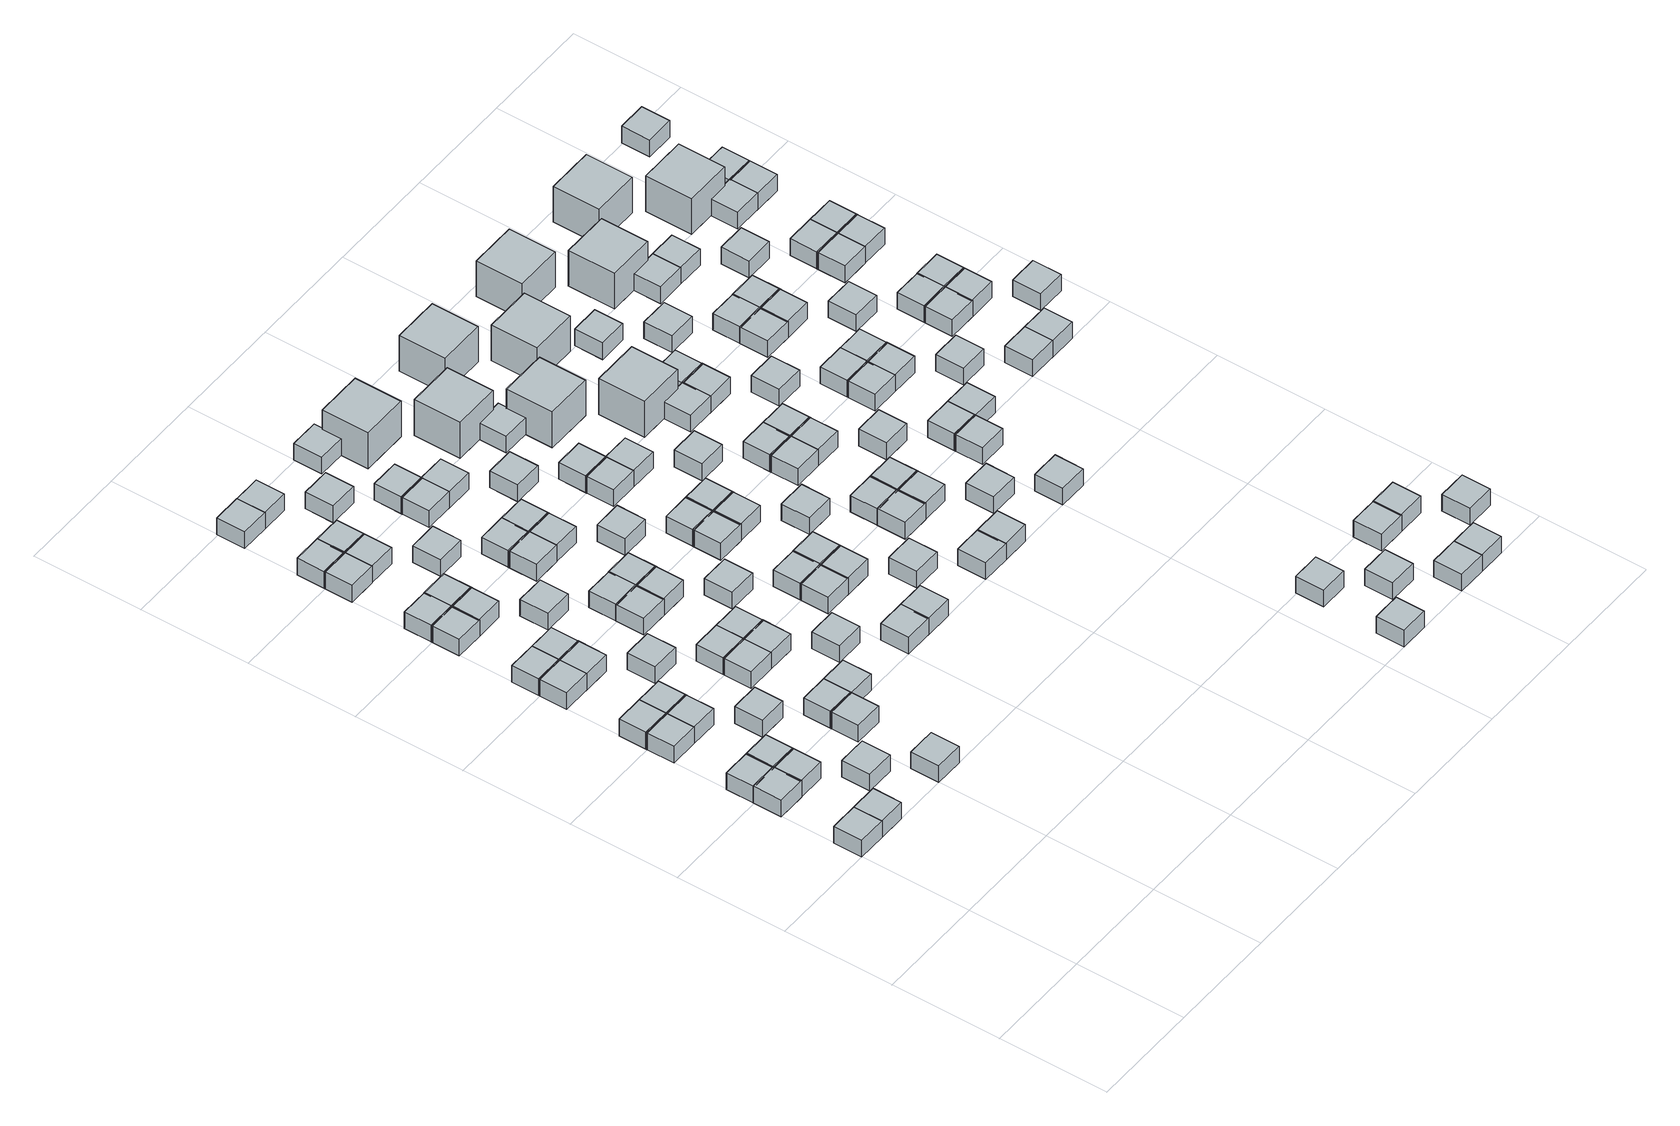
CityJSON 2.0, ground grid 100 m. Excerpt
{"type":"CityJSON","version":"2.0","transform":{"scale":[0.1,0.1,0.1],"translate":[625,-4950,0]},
"CityObjects":{
"object1":{"type":"GenericCityObject","geometry":[{"type":"Solid","lod":"1","boundaries":[[[[0,1,2,3]],[[4,5,1,0]],[[5,6,2,1]],[[6,7,3,2]],[[7,4,0,3]],[[7,6,5,4]]]]}]},
"object2":{"type":"GenericCityObject","geometry":[{"type":"Solid","lod":"1","boundaries":[[[[8,9,10,11]],[[12,13,9,8]],[[13,14,10,9]],[[14,15,11,10]],[[15,12,8,11]],[[15,14,13,12]]]]}]},
"object3":{"type":"GenericCityObject","geometry":[{"type":"Solid","lod":"1","boundaries":[[[[16,17,18,19]],[[20,21,17,16]],[[21,22,18,17]],[[22,23,19,18]],[[23,20,16,19]],[[23,22,21,20]]]]}]},
"object4":{"type":"GenericCityObject","geometry":[{"type":"Solid","lod":"1","boundaries":[[[[24,25,26,27]],[[28,29,25,24]],[[29,30,26,25]],[[30,31,27,26]],[[31,28,24,27]],[[31,30,29,28]]]]}]},
"object5":{"type":"GenericCityObject","geometry":[{"type":"Solid","lod":"1","boundaries":[[[[32,33,34,35]],[[36,37,33,32]],[[37,38,34,33]],[[38,39,35,34]],[[39,36,32,35]],[[39,38,37,36]]]]}]},
"object6":{"type":"GenericCityObject","geometry":[{"type":"Solid","lod":"1","boundaries":[[[[40,41,42,43]],[[44,45,41,40]],[[45,46,42,41]],[[46,47,43,42]],[[47,44,40,43]],[[47,46,45,44]]]]}]},
"object7":{"type":"GenericCityObject","geometry":[{"type":"Solid","lod":"1","boundaries":[[[[48,49,50,51]],[[52,53,49,48]],[[53,54,50,49]],[[54,55,51,50]],[[55,52,48,51]],[[55,54,53,52]]]]}]},
"object8":{"type":"GenericCityObject","geometry":[{"type":"Solid","lod":"1","boundaries":[[[[56,57,58,59]],[[60,61,57,56]],[[61,62,58,57]],[[62,63,59,58]],[[63,60,56,59]],[[63,62,61,60]]]]}]},
"object9":{"type":"GenericCityObject","geometry":[{"type":"Solid","lod":"1","boundaries":[[[[64,65,66,67]],[[68,69,65,64]],[[69,70,66,65]],[[70,71,67,66]],[[71,68,64,67]],[[71,70,69,68]]]]}]},
"object10":{"type":"GenericCityObject","geometry":[{"type":"Solid","lod":"1","boundaries":[[[[72,73,74,75]],[[76,77,73,72]],[[77,78,74,73]],[[78,79,75,74]],[[79,76,72,75]],[[79,78,77,76]]]]}]},
"object11":{"type":"GenericCityObject","geometry":[{"type":"Solid","lod":"1","boundaries":[[[[80,81,82,83]],[[84,85,81,80]],[[85,86,82,81]],[[86,87,83,82]],[[87,84,80,83]],[[87,86,85,84]]]]}]},
"object12":{"type":"GenericCityObject","geometry":[{"type":"Solid","lod":"1","boundaries":[[[[88,89,90,91]],[[92,93,89,88]],[[93,94,90,89]],[[94,95,91,90]],[[95,92,88,91]],[[95,94,93,92]]]]}]},
"object13":{"type":"GenericCityObject","geometry":[{"type":"Solid","lod":"1","boundaries":[[[[96,97,98,99]],[[100,101,97,96]],[[101,102,98,97]],[[102,103,99,98]],[[103,100,96,99]],[[103,102,101,100]]]]}]},
"object14":{"type":"GenericCityObject","geometry":[{"type":"Solid","lod":"1","boundaries":[[[[104,105,106,107]],[[108,109,105,104]],[[109,110,106,105]],[[110,111,107,106]],[[111,108,104,107]],[[111,110,109,108]]]]}]},
"object15":{"type":"GenericCityObject","geometry":[{"type":"Solid","lod":"1","boundaries":[[[[112,113,114,115]],[[116,117,113,112]],[[117,118,114,113]],[[118,119,115,114]],[[119,116,112,115]],[[119,118,117,116]]]]}]},
"object16":{"type":"GenericCityObject","geometry":[{"type":"Solid","lod":"1","boundaries":[[[[120,121,122,123]],[[124,125,121,120]],[[125,126,122,121]],[[126,127,123,122]],[[127,124,120,123]],[[127,126,125,124]]]]}]},
"object17":{"type":"GenericCityObject","geometry":[{"type":"Solid","lod":"1","boundaries":[[[[128,129,130,131]],[[132,133,129,128]],[[133,134,130,129]],[[134,135,131,130]],[[135,132,128,131]],[[135,134,133,132]]]]}]},
"object18":{"type":"GenericCityObject","geometry":[{"type":"Solid","lod":"1","boundaries":[[[[136,137,138,139]],[[140,141,137,136]],[[141,142,138,137]],[[142,143,139,138]],[[143,140,136,139]],[[143,142,141,140]]]]}]},
"object19":{"type":"GenericCityObject","geometry":[{"type":"Solid","lod":"1","boundaries":[[[[144,145,146,147]],[[148,149,145,144]],[[149,150,146,145]],[[150,151,147,146]],[[151,148,144,147]],[[151,150,149,148]]]]}]},
"object20":{"type":"GenericCityObject","geometry":[{"type":"Solid","lod":"1","boundaries":[[[[152,153,154,155]],[[156,157,153,152]],[[157,158,154,153]],[[158,159,155,154]],[[159,156,152,155]],[[159,158,157,156]]]]}]},
"object21":{"type":"GenericCityObject","geometry":[{"type":"Solid","lod":"1","boundaries":[[[[160,161,162,163]],[[164,165,161,160]],[[165,166,162,161]],[[166,167,163,162]],[[167,164,160,163]],[[167,166,165,164]]]]}]},
"object22":{"type":"GenericCityObject","geometry":[{"type":"Solid","lod":"1","boundaries":[[[[168,169,170,171]],[[172,173,169,168]],[[173,174,170,169]],[[174,175,171,170]],[[175,172,168,171]],[[175,174,173,172]]]]}]},
"object23":{"type":"GenericCityObject","geometry":[{"type":"Solid","lod":"1","boundaries":[[[[176,177,178,179]],[[180,181,177,176]],[[181,182,178,177]],[[182,183,179,178]],[[183,180,176,179]],[[183,182,181,180]]]]}]},
"object24":{"type":"GenericCityObject","geometry":[{"type":"Solid","lod":"1","boundaries":[[[[184,185,186,187]],[[188,189,185,184]],[[189,190,186,185]],[[190,191,187,186]],[[191,188,184,187]],[[191,190,189,188]]]]}]},
"object25":{"type":"GenericCityObject","geometry":[{"type":"Solid","lod":"1","boundaries":[[[[192,193,194,195]],[[196,197,193,192]],[[197,198,194,193]],[[198,199,195,194]],[[199,196,192,195]],[[199,198,197,196]]]]}]},
"object26":{"type":"GenericCityObject","geometry":[{"type":"Solid","lod":"1","boundaries":[[[[200,201,202,203]],[[204,205,201,200]],[[205,206,202,201]],[[206,207,203,202]],[[207,204,200,203]],[[207,206,205,204]]]]}]},
"object27":{"type":"GenericCityObject","geometry":[{"type":"Solid","lod":"1","boundaries":[[[[208,209,210,211]],[[212,213,209,208]],[[213,214,210,209]],[[214,215,211,210]],[[215,212,208,211]],[[215,214,213,212]]]]}]},
"object28":{"type":"GenericCityObject","geometry":[{"type":"Solid","lod":"1","boundaries":[[[[216,217,218,219]],[[220,221,217,216]],[[221,222,218,217]],[[222,223,219,218]],[[223,220,216,219]],[[223,222,221,220]]]]}]},
"object29":{"type":"GenericCityObject","geometry":[{"type":"Solid","lod":"1","boundaries":[[[[224,225,226,227]],[[228,229,225,224]],[[229,230,226,225]],[[230,231,227,226]],[[231,228,224,227]],[[231,230,229,228]]]]}]},
"object30":{"type":"GenericCityObject","geometry":[{"type":"Solid","lod":"1","boundaries":[[[[232,233,234,235]],[[236,237,233,232]],[[237,238,234,233]],[[238,239,235,234]],[[239,236,232,235]],[[239,238,237,236]]]]}]},
"object31":{"type":"GenericCityObject","geometry":[{"type":"Solid","lod":"1","boundaries":[[[[240,241,242,243]],[[244,245,241,240]],[[245,246,242,241]],[[246,247,243,242]],[[247,244,240,243]],[[247,246,245,244]]]]}]},
"object32":{"type":"GenericCityObject","geometry":[{"type":"Solid","lod":"1","boundaries":[[[[248,249,250,251]],[[252,253,249,248]],[[253,254,250,249]],[[254,255,251,250]],[[255,252,248,251]],[[255,254,253,252]]]]}]},
"object33":{"type":"GenericCityObject","geometry":[{"type":"Solid","lod":"1","boundaries":[[[[256,257,258,259]],[[260,261,257,256]],[[261,262,258,257]],[[262,263,259,258]],[[263,260,256,259]],[[263,262,261,260]]]]}]},
"object34":{"type":"GenericCityObject","geometry":[{"type":"Solid","lod":"1","boundaries":[[[[264,265,266,267]],[[268,269,265,264]],[[269,270,266,265]],[[270,271,267,266]],[[271,268,264,267]],[[271,270,269,268]]]]}]},
"object35":{"type":"GenericCityObject","geometry":[{"type":"Solid","lod":"1","boundaries":[[[[272,273,274,275]],[[276,277,273,272]],[[277,278,274,273]],[[278,279,275,274]],[[279,276,272,275]],[[279,278,277,276]]]]}]},
"object36":{"type":"GenericCityObject","geometry":[{"type":"Solid","lod":"1","boundaries":[[[[280,281,282,283]],[[284,285,281,280]],[[285,286,282,281]],[[286,287,283,282]],[[287,284,280,283]],[[287,286,285,284]]]]}]},
"object37":{"type":"GenericCityObject","geometry":[{"type":"Solid","lod":"1","boundaries":[[[[288,289,290,291]],[[292,293,289,288]],[[293,294,290,289]],[[294,295,291,290]],[[295,292,288,291]],[[295,294,293,292]]]]}]},
"object38":{"type":"GenericCityObject","geometry":[{"type":"Solid","lod":"1","boundaries":[[[[296,297,298,299]],[[300,301,297,296]],[[301,302,298,297]],[[302,303,299,298]],[[303,300,296,299]],[[303,302,301,300]]]]}]},
"object39":{"type":"GenericCityObject","geometry":[{"type":"Solid","lod":"1","boundaries":[[[[304,305,306,307]],[[308,309,305,304]],[[309,310,306,305]],[[310,311,307,306]],[[311,308,304,307]],[[311,310,309,308]]]]}]},
"object40":{"type":"GenericCityObject","geometry":[{"type":"Solid","lod":"1","boundaries":[[[[312,313,314,315]],[[316,317,313,312]],[[317,318,314,313]],[[318,319,315,314]],[[319,316,312,315]],[[319,318,317,316]]]]}]},
"object41":{"type":"GenericCityObject","geometry":[{"type":"Solid","lod":"1","boundaries":[[[[320,321,322,323]],[[324,325,321,320]],[[325,326,322,321]],[[326,327,323,322]],[[327,324,320,323]],[[327,326,325,324]]]]}]},
"object42":{"type":"GenericCityObject","geometry":[{"type":"Solid","lod":"1","boundaries":[[[[328,329,330,331]],[[332,333,329,328]],[[333,334,330,329]],[[334,335,331,330]],[[335,332,328,331]],[[335,334,333,332]]]]}]},
"object43":{"type":"GenericCityObject","geometry":[{"type":"Solid","lod":"1","boundaries":[[[[336,337,338,339]],[[340,341,337,336]],[[341,342,338,337]],[[342,343,339,338]],[[343,340,336,339]],[[343,342,341,340]]]]}]},
"object44":{"type":"GenericCityObject","geometry":[{"type":"Solid","lod":"1","boundaries":[[[[344,345,346,347]],[[348,349,345,344]],[[349,350,346,345]],[[350,351,347,346]],[[351,348,344,347]],[[351,350,349,348]]]]}]},
"object45":{"type":"GenericCityObject","geometry":[{"type":"Solid","lod":"1","boundaries":[[[[352,353,354,355]],[[356,357,353,352]],[[357,358,354,353]],[[358,359,355,354]],[[359,356,352,355]],[[359,358,357,356]]]]}]},
"object46":{"type":"GenericCityObject","geometry":[{"type":"Solid","lod":"1","boundaries":[[[[360,361,362,363]],[[364,365,361,360]],[[365,366,362,361]],[[366,367,363,362]],[[367,364,360,363]],[[367,366,365,364]]]]}]},
"object47":{"type":"GenericCityObject","geometry":[{"type":"Solid","lod":"1","boundaries":[[[[368,369,370,371]],[[372,373,369,368]],[[373,374,370,369]],[[374,375,371,370]],[[375,372,368,371]],[[375,374,373,372]]]]}]},
"object48":{"type":"GenericCityObject","geometry":[{"type":"Solid","lod":"1","boundaries":[[[[376,377,378,379]],[[380,381,377,376]],[[381,382,378,377]],[[382,383,379,378]],[[383,380,376,379]],[[383,382,381,380]]]]}]},
"object49":{"type":"GenericCityObject","geometry":[{"type":"Solid","lod":"1","boundaries":[[[[384,385,386,387]],[[388,389,385,384]],[[389,390,386,385]],[[390,391,387,386]],[[391,388,384,387]],[[391,390,389,388]]]]}]},
"object50":{"type":"GenericCityObject","geometry":[{"type":"Solid","lod":"1","boundaries":[[[[392,393,394,395]],[[396,397,393,392]],[[397,398,394,393]],[[398,399,395,394]],[[399,396,392,395]],[[399,398,397,396]]]]}]},
"object51":{"type":"GenericCityObject","geometry":[{"type":"Solid","lod":"1","boundaries":[[[[400,401,402,403]],[[404,405,401,400]],[[405,406,402,401]],[[406,407,403,402]],[[407,404,400,403]],[[407,406,405,404]]]]}]},
"object52":{"type":"GenericCityObject","geometry":[{"type":"Solid","lod":"1","boundaries":[[[[408,409,410,411]],[[412,413,409,408]],[[413,414,410,409]],[[414,415,411,410]],[[415,412,408,411]],[[415,414,413,412]]]]}]},
"object53":{"type":"GenericCityObject","geometry":[{"type":"Solid","lod":"1","boundaries":[[[[416,417,418,419]],[[420,421,417,416]],[[421,422,418,417]],[[422,423,419,418]],[[423,420,416,419]],[[423,422,421,420]]]]}]},
"object54":{"type":"GenericCityObject","geometry":[{"type":"Solid","lod":"1","boundaries":[[[[424,425,426,427]],[[428,429,425,424]],[[429,430,426,425]],[[430,431,427,426]],[[431,428,424,427]],[[431,430,429,428]]]]}]},
"object55":{"type":"GenericCityObject","geometry":[{"type":"Solid","lod":"1","boundaries":[[[[432,433,434,435]],[[436,437,433,432]],[[437,438,434,433]],[[438,439,435,434]],[[439,436,432,435]],[[439,438,437,436]]]]}]},
"object56":{"type":"GenericCityObject","geometry":[{"type":"Solid","lod":"1","boundaries":[[[[440,441,442,443]],[[444,445,441,440]],[[445,446,442,441]],[[446,447,443,442]],[[447,444,440,443]],[[447,446,445,444]]]]}]},
"object57":{"type":"GenericCityObject","geometry":[{"type":"Solid","lod":"1","boundaries":[[[[448,449,450,451]],[[452,453,449,448]],[[453,454,450,449]],[[454,455,451,450]],[[455,452,448,451]],[[455,454,453,452]]]]}]},
"object58":{"type":"GenericCityObject","geometry":[{"type":"Solid","lod":"1","boundaries":[[[[456,457,458,459]],[[460,461,457,456]],[[461,462,458,457]],[[462,463,459,458]],[[463,460,456,459]],[[463,462,461,460]]]]}]},
"object59":{"type":"GenericCityObject","geometry":[{"type":"Solid","lod":"1","boundaries":[[[[464,465,466,467]],[[468,469,465,464]],[[469,470,466,465]],[[470,471,467,466]],[[471,468,464,467]],[[471,470,469,468]]]]}]},
"object60":{"type":"GenericCityObject","geometry":[{"type":"Solid","lod":"1","boundaries":[[[[472,473,474,475]],[[476,477,473,472]],[[477,478,474,473]],[[478,479,475,474]],[[479,476,472,475]],[[479,478,477,476]]]]}]},
"object61":{"type":"GenericCityObject","geometry":[{"type":"Solid","lod":"1","boundaries":[[[[480,481,482,483]],[[484,485,481,480]],[[485,486,482,481]],[[486,487,483,482]],[[487,484,480,483]],[[487,486,485,484]]]]}]},
"object62":{"type":"GenericCityObject","geometry":[{"type":"Solid","lod":"1","boundaries":[[[[488,489,490,491]],[[492,493,489,488]],[[493,494,490,489]],[[494,495,491,490]],[[495,492,488,491]],[[495,494,493,492]]]]}]},
"object63":{"type":"GenericCityObject","geometry":[{"type":"Solid","lod":"1","boundaries":[[[[496,497,498,499]],[[500,501,497,496]],[[501,502,498,497]],[[502,503,499,498]],[[503,500,496,499]],[[503,502,501,500]]]]}]},
"object64":{"type":"GenericCityObject","geometry":[{"type":"Solid","lod":"1","boundaries":[[[[504,505,506,507]],[[508,509,505,504]],[[509,510,506,505]],[[510,511,507,506]],[[511,508,504,507]],[[511,510,509,508]]]]}]},
"object65":{"type":"GenericCityObject","geometry":[{"type":"Solid","lod":"1","boundaries":[[[[512,513,514,515]],[[516,517,513,512]],[[517,518,514,513]],[[518,519,515,514]],[[519,516,512,515]],[[519,518,517,516]]]]}]},
"object66":{"type":"GenericCityObject","geometry":[{"type":"Solid","lod":"1","boundaries":[[[[520,521,522,523]],[[524,525,521,520]],[[525,526,522,521]],[[526,527,523,522]],[[527,524,520,523]],[[527,526,525,524]]]]}]},
"object67":{"type":"GenericCityObject","geometry":[{"type":"Solid","lod":"1","boundaries":[[[[528,529,530,531]],[[532,533,529,528]],[[533,534,530,529]],[[534,535,531,530]],[[535,532,528,531]],[[535,534,533,532]]]]}]},
"object68":{"type":"GenericCityObject","geometry":[{"type":"Solid","lod":"1","boundaries":[[[[536,537,538,539]],[[540,541,537,536]],[[541,542,538,537]],[[542,543,539,538]],[[543,540,536,539]],[[543,542,541,540]]]]}]},
"object69":{"type":"GenericCityObject","geometry":[{"type":"Solid","lod":"1","boundaries":[[[[544,545,546,547]],[[548,549,545,544]],[[549,550,546,545]],[[550,551,547,546]],[[551,548,544,547]],[[551,550,549,548]]]]}]},
"object70":{"type":"GenericCityObject","geometry":[{"type":"Solid","lod":"1","boundaries":[[[[552,553,554,555]],[[556,557,553,552]],[[557,558,554,553]],[[558,559,555,554]],[[559,556,552,555]],[[559,558,557,556]]]]}]},
"object71":{"type":"GenericCityObject","geometry":[{"type":"Solid","lod":"1","boundaries":[[[[560,561,562,563]],[[564,565,561,560]],[[565,566,562,561]],[[566,567,563,562]],[[567,564,560,563]],[[567,566,565,564]]]]}]},
"object72":{"type":"GenericCityObject","geometry":[{"type":"Solid","lod":"1","boundaries":[[[[568,569,570,571]],[[572,573,569,568]],[[573,574,570,569]],[[574,575,571,570]],[[575,572,568,571]],[[575,574,573,572]]]]}]},
"object73":{"type":"GenericCityObject","geometry":[{"type":"Solid","lod":"1","boundaries":[[[[576,577,578,579]],[[580,581,577,576]],[[581,582,578,577]],[[582,583,579,578]],[[583,580,576,579]],[[583,582,581,580]]]]}]},
"object74":{"type":"GenericCityObject","geometry":[{"type":"Solid","lod":"1","boundaries":[[[[584,585,586,587]],[[588,589,585,584]],[[589,590,586,585]],[[590,591,587,586]],[[591,588,584,587]],[[591,590,589,588]]]]}]},
"object75":{"type":"GenericCityObject","geometry":[{"type":"Solid","lod":"1","boundaries":[[[[592,593,594,595]],[[596,597,593,592]],[[597,598,594,593]],[[598,599,595,594]],[[599,596,592,595]],[[599,598,597,596]]]]}]},
"object76":{"type":"GenericCityObject","geometry":[{"type":"Solid","lod":"1","boundaries":[[[[600,601,602,603]],[[604,605,601,600]],[[605,606,602,601]],[[606,607,603,602]],[[607,604,600,603]],[[607,606,605,604]]]]}]},
"object77":{"type":"GenericCityObject","geometry":[{"type":"Solid","lod":"1","boundaries":[[[[608,609,610,611]],[[612,613,609,608]],[[613,614,610,609]],[[614,615,611,610]],[[615,612,608,611]],[[615,614,613,612]]]]}]},
"object78":{"type":"GenericCityObject","geometry":[{"type":"Solid","lod":"1","boundaries":[[[[616,617,618,619]],[[620,621,617,616]],[[621,622,618,617]],[[622,623,619,618]],[[623,620,616,619]],[[623,622,621,620]]]]}]},
"object79":{"type":"GenericCityObject","geometry":[{"type":"Solid","lod":"1","boundaries":[[[[624,625,626,627]],[[628,629,625,624]],[[629,630,626,625]],[[630,631,627,626]],[[631,628,624,627]],[[631,630,629,628]]]]}]},
"object80":{"type":"GenericCityObject","geometry":[{"type":"Solid","lod":"1","boundaries":[[[[632,633,634,635]],[[636,637,633,632]],[[637,638,634,633]],[[638,639,635,634]],[[639,636,632,635]],[[639,638,637,636]]]]}]},
"object81":{"type":"GenericCityObject","geometry":[{"type":"Solid","lod":"1","boundaries":[[[[640,641,642,643]],[[644,645,641,640]],[[645,646,642,641]],[[646,647,643,642]],[[647,644,640,643]],[[647,646,645,644]]]]}]},
"object82":{"type":"GenericCityObject","geometry":[{"type":"Solid","lod":"1","boundaries":[[[[648,649,650,651]],[[652,653,649,648]],[[653,654,650,649]],[[654,655,651,650]],[[655,652,648,651]],[[655,654,653,652]]]]}]},
"object83":{"type":"GenericCityObject","geometry":[{"type":"Solid","lod":"1","boundaries":[[[[656,657,658,659]],[[660,661,657,656]],[[661,662,658,657]],[[662,663,659,658]],[[663,660,656,659]],[[663,662,661,660]]]]}]},
"object84":{"type":"GenericCityObject","geometry":[{"type":"Solid","lod":"1","boundaries":[[[[664,665,666,667]],[[668,669,665,664]],[[669,670,666,665]],[[670,671,667,666]],[[671,668,664,667]],[[671,670,669,668]]]]}]},
"object85":{"type":"GenericCityObject","geometry":[{"type":"Solid","lod":"1","boundaries":[[[[672,673,674,675]],[[676,677,673,672]],[[677,678,674,673]],[[678,679,675,674]],[[679,676,672,675]],[[679,678,677,676]]]]}]},
"object86":{"type":"GenericCityObject","geometry":[{"type":"Solid","lod":"1","boundaries":[[[[680,681,682,683]],[[684,685,681,680]],[[685,686,682,681]],[[686,687,683,682]],[[687,684,680,683]],[[687,686,685,684]]]]}]},
"object87":{"type":"GenericCityObject","geometry":[{"type":"Solid","lod":"1","boundaries":[[[[688,689,690,691]],[[692,693,689,688]],[[693,694,690,689]],[[694,695,691,690]],[[695,692,688,691]],[[695,694,693,692]]]]}]},
"object88":{"type":"GenericCityObject","geometry":[{"type":"Solid","lod":"1","boundaries":[[[[696,697,698,699]],[[700,701,697,696]],[[701,702,698,697]],[[702,703,699,698]],[[703,700,696,699]],[[703,702,701,700]]]]}]},
"object89":{"type":"GenericCityObject","geometry":[{"type":"Solid","lod":"1","boundaries":[[[[704,705,706,707]],[[708,709,705,704]],[[709,710,706,705]],[[710,711,707,706]],[[711,708,704,707]],[[711,710,709,708]]]]}]},
"object90":{"type":"GenericCityObject","geometry":[{"type":"Solid","lod":"1","boundaries":[[[[712,713,714,715]],[[716,717,713,712]],[[717,718,714,713]],[[718,719,715,714]],[[719,716,712,715]],[[719,718,717,716]]]]}]},
"object91":{"type":"GenericCityObject","geometry":[{"type":"Solid","lod":"1","boundaries":[[[[720,721,722,723]],[[724,725,721,720]],[[725,726,722,721]],[[726,727,723,722]],[[727,724,720,723]],[[727,726,725,724]]]]}]},
"object92":{"type":"GenericCityObject","geometry":[{"type":"Solid","lod":"1","boundaries":[[[[728,729,730,731]],[[732,733,729,728]],[[733,734,730,729]],[[734,735,731,730]],[[735,732,728,731]],[[735,734,733,732]]]]}]},
"object93":{"type":"GenericCityObject","geometry":[{"type":"Solid","lod":"1","boundaries":[[[[736,737,738,739]],[[740,741,737,736]],[[741,742,738,737]],[[742,743,739,738]],[[743,740,736,739]],[[743,742,741,740]]]]}]},
"object94":{"type":"GenericCityObject","geometry":[{"type":"Solid","lod":"1","boundaries":[[[[744,745,746,747]],[[748,749,745,744]],[[749,750,746,745]],[[750,751,747,746]],[[751,748,744,747]],[[751,750,749,748]]]]}]},
"object95":{"type":"GenericCityObject","geometry":[{"type":"Solid","lod":"1","boundaries":[[[[752,753,754,755]],[[756,757,753,752]],[[757,758,754,753]],[[758,759,755,754]],[[759,756,752,755]],[[759,758,757,756]]]]}]},
"object96":{"type":"GenericCityObject","geometry":[{"type":"Solid","lod":"1","boundaries":[[[[760,761,762,763]],[[764,765,761,760]],[[765,766,762,761]],[[766,767,763,762]],[[767,764,760,763]],[[767,766,765,764]]]]}]},
"object97":{"type":"GenericCityObject","geometry":[{"type":"Solid","lod":"1","boundaries":[[[[768,769,770,771]],[[772,773,769,768]],[[773,774,770,769]],[[774,775,771,770]],[[775,772,768,771]],[[775,774,773,772]]]]}]},
"object98":{"type":"GenericCityObject","geometry":[{"type":"Solid","lod":"1","boundaries":[[[[776,777,778,779]],[[780,781,777,776]],[[781,782,778,777]],[[782,783,779,778]],[[783,780,776,779]],[[783,782,781,780]]]]}]},
"object99":{"type":"GenericCityObject","geometry":[{"type":"Solid","lod":"1","boundaries":[[[[784,785,786,787]],[[788,789,785,784]],[[789,790,786,785]],[[790,791,787,786]],[[791,788,784,787]],[[791,790,789,788]]]]}]},
"object100":{"type":"GenericCityObject","geometry":[{"type":"Solid","lod":"1","boundaries":[[[[792,793,794,795]],[[796,797,793,792]],[[797,798,794,793]],[[798,799,795,794]],[[799,796,792,795]],[[799,798,797,796]]]]}]},
"object101":{"type":"GenericCityObject","geometry":[{"type":"Solid","lod":"1","boundaries":[[[[800,801,802,803]],[[804,805,801,800]],[[805,806,802,801]],[[806,807,803,802]],[[807,804,800,803]],[[807,806,805,804]]]]}]},
"object102":{"type":"GenericCityObject","geometry":[{"type":"Solid","lod":"1","boundaries":[[[[808,809,810,811]],[[812,813,809,808]],[[813,814,810,809]],[[814,815,811,810]],[[815,812,808,811]],[[815,814,813,812]]]]}]},
"object103":{"type":"GenericCityObject","geometry":[{"type":"Solid","lod":"1","boundaries":[[[[816,817,818,819]],[[820,821,817,816]],[[821,822,818,817]],[[822,823,819,818]],[[823,820,816,819]],[[823,822,821,820]]]]}]},
"object104":{"type":"GenericCityObject","geometry":[{"type":"Solid","lod":"1","boundaries":[[[[824,825,826,827]],[[828,829,825,824]],[[829,830,826,825]],[[830,831,827,826]],[[831,828,824,827]],[[831,830,829,828]]]]}]},
"object105":{"type":"GenericCityObject","geometry":[{"type":"Solid","lod":"1","boundaries":[[[[832,833,834,835]],[[836,837,833,832]],[[837,838,834,833]],[[838,839,835,834]],[[839,836,832,835]],[[839,838,837,836]]]]}]},
"object106":{"type":"GenericCityObject","geometry":[{"type":"Solid","lod":"1","boundaries":[[[[840,841,842,843]],[[844,845,841,840]],[[845,846,842,841]],[[846,847,843,842]],[[847,844,840,843]],[[847,846,845,844]]]]}]},
"object107":{"type":"GenericCityObject","geometry":[{"type":"Solid","lod":"1","boundaries":[[[[848,849,850,851]],[[852,853,849,848]],[[853,854,850,849]],[[854,855,851,850]],[[855,852,848,851]],[[855,854,853,852]]]]}]},
"object108":{"type":"GenericCityObject","geometry":[{"type":"Solid","lod":"1","boundaries":[[[[856,857,858,859]],[[860,861,857,856]],[[861,862,858,857]],[[862,863,859,858]],[[863,860,856,859]],[[863,862,861,860]]]]}]},
"object109":{"type":"GenericCityObject","geometry":[{"type":"Solid","lod":"1","boundaries":[[[[864,865,866,867]],[[868,869,865,864]],[[869,870,866,865]],[[870,871,867,866]],[[871,868,864,867]],[[871,870,869,868]]]]}]},
"object110":{"type":"GenericCityObject","geometry":[{"type":"Solid","lod":"1","boundaries":[[[[872,873,874,875]],[[876,877,873,872]],[[877,878,874,873]],[[878,879,875,874]],[[879,876,872,875]],[[879,878,877,876]]]]}]},
"object111":{"type":"GenericCityObject","geometry":[{"type":"Solid","lod":"1","boundaries":[[[[880,881,882,883]],[[884,885,881,880]],[[885,886,882,881]],[[886,887,883,882]],[[887,884,880,883]],[[887,886,885,884]]]]}]},
"object112":{"type":"GenericCityObject","geometry":[{"type":"Solid","lod":"1","boundaries":[[[[888,889,890,891]],[[892,893,889,888]],[[893,894,890,889]],[[894,895,891,890]],[[895,892,888,891]],[[895,894,893,892]]]]}]},
"object113":{"type":"GenericCityObject","geometry":[{"type":"Solid","lod":"1","boundaries":[[[[896,897,898,899]],[[900,901,897,896]],[[901,902,898,897]],[[902,903,899,898]],[[903,900,896,899]],[[903,902,901,900]]]]}]},
"object114":{"type":"GenericCityObject","geometry":[{"type":"Solid","lod":"1","boundaries":[[[[904,905,906,907]],[[908,909,905,904]],[[909,910,906,905]],[[910,911,907,906]],[[911,908,904,907]],[[911,910,909,908]]]]}]},
"object115":{"type":"GenericCityObject","geometry":[{"type":"Solid","lod":"1","boundaries":[[[[912,913,914,915]],[[916,917,913,912]],[[917,918,914,913]],[[918,919,915,914]],[[919,916,912,915]],[[919,918,917,916]]]]}]},
"object116":{"type":"GenericCityObject","geometry":[{"type":"Solid","lod":"1","boundaries":[[[[920,921,922,923]],[[924,925,921,920]],[[925,926,922,921]],[[926,927,923,922]],[[927,924,920,923]],[[927,926,925,924]]]]}]},
"object117":{"type":"GenericCityObject","geometry":[{"type":"Solid","lod":"1","boundaries":[[[[928,929,930,931]],[[932,933,929,928]],[[933,934,930,929]],[[934,935,931,930]],[[935,932,928,931]],[[935,934,933,932]]]]}]},
"object118":{"type":"GenericCityObject","geometry":[{"type":"Solid","lod":"1","boundaries":[[[[936,937,938,939]],[[940,941,937,936]],[[941,942,938,937]],[[942,943,939,938]],[[943,940,936,939]],[[943,942,941,940]]]]}]},
"object119":{"type":"GenericCityObject","geometry":[{"type":"Solid","lod":"1","boundaries":[[[[944,945,946,947]],[[948,949,945,944]],[[949,950,946,945]],[[950,951,947,946]],[[951,948,944,947]],[[951,950,949,948]]]]}]},
"object120":{"type":"GenericCityObject","geometry":[{"type":"Solid","lod":"1","boundaries":[[[[952,953,954,955]],[[956,957,953,952]],[[957,958,954,953]],[[958,959,955,954]],[[959,956,952,955]],[[959,958,957,956]]]]}]},
"object121":{"type":"GenericCityObject","geometry":[{"type":"Solid","lod":"1","boundaries":[[[[960,961,962,963]],[[964,965,961,960]],[[965,966,962,961]],[[966,967,963,962]],[[967,964,960,963]],[[967,966,965,964]]]]}]},
"object122":{"type":"GenericCityObject","geometry":[{"type":"Solid","lod":"1","boundaries":[[[[968,969,970,971]],[[972,973,969,968]],[[973,974,970,969]],[[974,975,971,970]],[[975,972,968,971]],[[975,974,973,972]]]]}]},
"object123":{"type":"GenericCityObject","geometry":[{"type":"Solid","lod":"1","boundaries":[[[[976,977,978,979]],[[980,981,977,976]],[[981,982,978,977]],[[982,983,979,978]],[[983,980,976,979]],[[983,982,981,980]]]]}]},
"object124":{"type":"GenericCityObject","geometry":[{"type":"Solid","lod":"1","boundaries":[[[[984,985,986,987]],[[988,989,985,984]],[[989,990,986,985]],[[990,991,987,986]],[[991,988,984,987]],[[991,990,989,988]]]]}]},
"object125":{"type":"GenericCityObject","geometry":[{"type":"Solid","lod":"1","boundaries":[[[[992,993,994,995]],[[996,997,993,992]],[[997,998,994,993]],[[998,999,995,994]],[[999,996,992,995]],[[999,998,997,996]]]]}]},
"object126":{"type":"GenericCityObject","geometry":[{"type":"Solid","lod":"1","boundaries":[[[[1000,1001,1002,1003]],[[1004,1005,1001,1000]],[[1005,1006,1002,1001]],[[1006,1007,1003,1002]],[[1007,1004,1000,1003]],[[1007,1006,1005,1004]]]]}]},
"object127":{"type":"GenericCityObject","geometry":[{"type":"Solid","lod":"1","boundaries":[[[[1008,1009,1010,1011]],[[1012,1013,1009,1008]],[[1013,1014,1010,1009]],[[1014,1015,1011,1010]],[[1015,1012,1008,1011]],[[1015,1014,1013,1012]]]]}]},
"object128":{"type":"GenericCityObject","geometry":[{"type":"Solid","lod":"1","boundaries":[[[[1016,1017,1018,1019]],[[1020,1021,1017,1016]],[[1021,1022,1018,1017]],[[1022,1023,1019,1018]],[[1023,1020,1016,1019]],[[1023,1022,1021,1020]]]]}]},
"object129":{"type":"GenericCityObject","geometry":[{"type":"Solid","lod":"1","boundaries":[[[[1024,1025,1026,1027]],[[1028,1029,1025,1024]],[[1029,1030,1026,1025]],[[1030,1031,1027,1026]],[[1031,1028,1024,1027]],[[1031,1030,1029,1028]]]]}]},
"object130":{"type":"GenericCityObject","geometry":[{"type":"Solid","lod":"1","boundaries":[[[[1032,1033,1034,1035]],[[1036,1037,1033,1032]],[[1037,1038,1034,1033]],[[1038,1039,1035,1034]],[[1039,1036,1032,1035]],[[1039,1038,1037,1036]]]]}]},
"object131":{"type":"GenericCityObject","geometry":[{"type":"Solid","lod":"1","boundaries":[[[[1040,1041,1042,1043]],[[1044,1045,1041,1040]],[[1045,1046,1042,1041]],[[1046,1047,1043,1042]],[[1047,1044,1040,1043]],[[1047,1046,1045,1044]]]]}]},
"object132":{"type":"GenericCityObject","geometry":[{"type":"Solid","lod":"1","boundaries":[[[[1048,1049,1050,1051]],[[1052,1053,1049,1048]],[[1053,1054,1050,1049]],[[1054,1055,1051,1050]],[[1055,1052,1048,1051]],[[1055,1054,1053,1052]]]]}]},
"object133":{"type":"GenericCityObject","geometry":[{"type":"Solid","lod":"1","boundaries":[[[[1056,1057,1058,1059]],[[1060,1061,1057,1056]],[[1061,1062,1058,1057]],[[1062,1063,1059,1058]],[[1063,1060,1056,1059]],[[1063,1062,1061,1060]]]]}]},
"object134":{"type":"GenericCityObject","geometry":[{"type":"Solid","lod":"1","boundaries":[[[[1064,1065,1066,1067]],[[1068,1069,1065,1064]],[[1069,1070,1066,1065]],[[1070,1071,1067,1066]],[[1071,1068,1064,1067]],[[1071,1070,1069,1068]]]]}]},
"object135":{"type":"GenericCityObject","geometry":[{"type":"Solid","lod":"1","boundaries":[[[[1072,1073,1074,1075]],[[1076,1077,1073,1072]],[[1077,1078,1074,1073]],[[1078,1079,1075,1074]],[[1079,1076,1072,1075]],[[1079,1078,1077,1076]]]]}]},
"object136":{"type":"GenericCityObject","geometry":[{"type":"Solid","lod":"1","boundaries":[[[[1080,1081,1082,1083]],[[1084,1085,1081,1080]],[[1085,1086,1082,1081]],[[1086,1087,1083,1082]],[[1087,1084,1080,1083]],[[1087,1086,1085,1084]]]]}]},
"object137":{"type":"GenericCityObject","geometry":[{"type":"Solid","lod":"1","boundaries":[[[[1088,1089,1090,1091]],[[1092,1093,1089,1088]],[[1093,1094,1090,1089]],[[1094,1095,1091,1090]],[[1095,1092,1088,1091]],[[1095,1094,1093,1092]]]]}]},
"object138":{"type":"GenericCityObject","geometry":[{"type":"Solid","lod":"1","boundaries":[[[[1096,1097,1098,1099]],[[1100,1101,1097,1096]],[[1101,1102,1098,1097]],[[1102,1103,1099,1098]],[[1103,1100,1096,1099]],[[1103,1102,1101,1100]]]]}]},
"object139":{"type":"GenericCityObject","geometry":[{"type":"Solid","lod":"1","boundaries":[[[[1104,1105,1106,1107]],[[1108,1109,1105,1104]],[[1109,1110,1106,1105]],[[1110,1111,1107,1106]],[[1111,1108,1104,1107]],[[1111,1110,1109,1108]]]]}]}
},
"vertices":[
[0,2000,0],[262,2000,0],[262,2262,0],[0,2262,0],[0,2000,175],[262,2000,175],[262,2262,175],[0,2262,175],
[0,2750,0],[262,2750,0],[262,3012,0],[0,3012,0],[0,2750,175],[262,2750,175],[262,3012,175],[0,3012,175],
[250,2000,0],[512,2000,0],[512,2262,0],[250,2262,0],[250,2000,175],[512,2000,175],[512,2262,175],[250,2262,175],
[0,3000,0],[262,3000,0],[262,3262,0],[0,3262,0],[0,3000,175],[262,3000,175],[262,3262,175],[0,3262,175],
[250,2750,0],[512,2750,0],[512,3012,0],[250,3012,0],[250,2750,175],[512,2750,175],[512,3012,175],[250,3012,175],
[0,3750,0],[262,3750,0],[262,4012,0],[0,4012,0],[0,3750,175],[262,3750,175],[262,4012,175],[0,4012,175],
[250,3000,0],[512,3000,0],[512,3262,0],[250,3262,0],[250,3000,175],[512,3000,175],[512,3262,175],[250,3262,175],
[0,4000,0],[262,4000,0],[262,4262,0],[0,4262,0],[0,4000,175],[262,4000,175],[262,4262,175],[0,4262,175],
[620,2370,0],[882,2370,0],[882,2632,0],[620,2632,0],[620,2370,175],[882,2370,175],[882,2632,175],[620,2632,175],
[250,3750,0],[512,3750,0],[512,4012,0],[250,4012,0],[250,3750,175],[512,3750,175],[512,4012,175],[250,4012,175],
[0,4750,0],[262,4750,0],[262,5012,0],[0,5012,0],[0,4750,175],[262,4750,175],[262,5012,175],[0,5012,175],
[250,4000,0],[512,4000,0],[512,4262,0],[250,4262,0],[250,4000,175],[512,4000,175],[512,4262,175],[250,4262,175],
[0,5000,0],[262,5000,0],[262,5262,0],[0,5262,0],[0,5000,175],[262,5000,175],[262,5262,175],[0,5262,175],
[1000,2000,0],[1262,2000,0],[1262,2262,0],[1000,2262,0],[1000,2000,175],[1262,2000,175],[1262,2262,175],[1000,2262,175],
[620,3370,0],[882,3370,0],[882,3632,0],[620,3632,0],[620,3370,175],[882,3370,175],[882,3632,175],[620,3632,175],
[250,4750,0],[512,4750,0],[512,5012,0],[250,5012,0],[250,4750,175],[512,4750,175],[512,5012,175],[250,5012,175],
[0,5750,0],[262,5750,0],[262,6012,0],[0,6012,0],[0,5750,175],[262,5750,175],[262,6012,175],[0,6012,175],
[250,5000,0],[512,5000,0],[512,5262,0],[250,5262,0],[250,5000,175],[512,5000,175],[512,5262,175],[250,5262,175],
[0,6000,0],[262,6000,0],[262,6262,0],[0,6262,0],[0,6000,175],[262,6000,175],[262,6262,175],[0,6262,175],
[1000,2750,0],[1262,2750,0],[1262,3012,0],[1000,3012,0],[1000,2750,175],[1262,2750,175],[1262,3012,175],[1000,3012,175],
[1000,3000,0],[1262,3000,0],[1262,3262,0],[1000,3262,0],[1000,3000,175],[1262,3000,175],[1262,3262,175],[1000,3262,175],
[620,4370,0],[882,4370,0],[882,4632,0],[620,4632,0],[620,4370,175],[882,4370,175],[882,4632,175],[620,4632,175],
[250,5750,0],[512,5750,0],[512,6012,0],[250,6012,0],[250,5750,175],[512,5750,175],[512,6012,175],[250,6012,175],
[0,6750,0],[262,6750,0],[262,7012,0],[0,7012,0],[0,6750,175],[262,6750,175],[262,7012,175],[0,7012,175],
[250,6000,0],[512,6000,0],[512,6262,0],[250,6262,0],[250,6000,175],[512,6000,175],[512,6262,175],[250,6262,175],
[0,7000,0],[262,7000,0],[262,7262,0],[0,7262,0],[0,7000,175],[262,7000,175],[262,7262,175],[0,7262,175],
[1000,3750,0],[1262,3750,0],[1262,4012,0],[1000,4012,0],[1000,3750,175],[1262,3750,175],[1262,4012,175],[1000,4012,175],
[1250,3000,0],[1512,3000,0],[1512,3262,0],[1250,3262,0],[1250,3000,175],[1512,3000,175],[1512,3262,175],[1250,3262,175],
[1000,4000,0],[1262,4000,0],[1262,4262,0],[1000,4262,0],[1000,4000,175],[1262,4000,175],[1262,4262,175],[1000,4262,175],
[620,5370,0],[882,5370,0],[882,5632,0],[620,5632,0],[620,5370,175],[882,5370,175],[882,5632,175],[620,5632,175],
[250,6750,0],[512,6750,0],[512,7012,0],[250,7012,0],[250,6750,175],[512,6750,175],[512,7012,175],[250,7012,175],
[0,7750,0],[262,7750,0],[262,8012,0],[0,8012,0],[0,7750,175],[262,7750,175],[262,8012,175],[0,8012,175],
[250,7000,0],[512,7000,0],[512,7262,0],[250,7262,0],[250,7000,175],[512,7000,175],[512,7262,175],[250,7262,175],
[1250,3750,0],[1512,3750,0],[1512,4012,0],[1250,4012,0],[1250,3750,175],[1512,3750,175],[1512,4012,175],[1250,4012,175],
[1000,4750,0],[1262,4750,0],[1262,5012,0],[1000,5012,0],[1000,4750,175],[1262,4750,175],[1262,5012,175],[1000,5012,175],
[1250,4000,0],[1512,4000,0],[1512,4262,0],[1250,4262,0],[1250,4000,175],[1512,4000,175],[1512,4262,175],[1250,4262,175],
[1000,5000,0],[1262,5000,0],[1262,5262,0],[1000,5262,0],[1000,5000,175],[1262,5000,175],[1262,5262,175],[1000,5262,175],
[620,6370,0],[882,6370,0],[882,6632,0],[620,6632,0],[620,6370,175],[882,6370,175],[882,6632,175],[620,6632,175],
[250,7750,0],[512,7750,0],[512,8012,0],[250,8012,0],[250,7750,175],[512,7750,175],[512,8012,175],[250,8012,175],
[1620,3370,0],[1882,3370,0],[1882,3632,0],[1620,3632,0],[1620,3370,175],[1882,3370,175],[1882,3632,175],[1620,3632,175],
[1250,4750,0],[1512,4750,0],[1512,5012,0],[1250,5012,0],[1250,4750,175],[1512,4750,175],[1512,5012,175],[1250,5012,175],
[1000,5750,0],[1262,5750,0],[1262,6012,0],[1000,6012,0],[1000,5750,175],[1262,5750,175],[1262,6012,175],[1000,6012,175],
[1250,5000,0],[1512,5000,0],[1512,5262,0],[1250,5262,0],[1250,5000,175],[1512,5000,175],[1512,5262,175],[1250,5262,175],
[1000,6000,0],[1262,6000,0],[1262,6262,0],[1000,6262,0],[1000,6000,175],[1262,6000,175],[1262,6262,175],[1000,6262,175],
[620,7370,0],[882,7370,0],[882,7632,0],[620,7632,0],[620,7370,175],[882,7370,175],[882,7632,175],[620,7632,175],
[2000,3000,0],[2262,3000,0],[2262,3262,0],[2000,3262,0],[2000,3000,175],[2262,3000,175],[2262,3262,175],[2000,3262,175],
[1620,4370,0],[1882,4370,0],[1882,4632,0],[1620,4632,0],[1620,4370,175],[1882,4370,175],[1882,4632,175],[1620,4632,175],
[1250,5750,0],[1512,5750,0],[1512,6012,0],[1250,6012,0],[1250,5750,175],[1512,5750,175],[1512,6012,175],[1250,6012,175],
[1000,6750,0],[1262,6750,0],[1262,7012,0],[1000,7012,0],[1000,6750,175],[1262,6750,175],[1262,7012,175],[1000,7012,175],
[1250,6000,0],[1512,6000,0],[1512,6262,0],[1250,6262,0],[1250,6000,175],[1512,6000,175],[1512,6262,175],[1250,6262,175],
[1000,7000,0],[1262,7000,0],[1262,7262,0],[1000,7262,0],[1000,7000,175],[1262,7000,175],[1262,7262,175],[1000,7262,175],
[2000,3750,0],[2262,3750,0],[2262,4012,0],[2000,4012,0],[2000,3750,175],[2262,3750,175],[2262,4012,175],[2000,4012,175],
[2250,3000,0],[2512,3000,0],[2512,3262,0],[2250,3262,0],[2250,3000,175],[2512,3000,175],[2512,3262,175],[2250,3262,175],
[2000,4000,0],[2262,4000,0],[2262,4262,0],[2000,4262,0],[2000,4000,175],[2262,4000,175],[2262,4262,175],[2000,4262,175],
[1620,5370,0],[1882,5370,0],[1882,5632,0],[1620,5632,0],[1620,5370,175],[1882,5370,175],[1882,5632,175],[1620,5632,175],
[1250,6750,0],[1512,6750,0],[1512,7012,0],[1250,7012,0],[1250,6750,175],[1512,6750,175],[1512,7012,175],[1250,7012,175],
[1000,7750,0],[1262,7750,0],[1262,8012,0],[1000,8012,0],[1000,7750,175],[1262,7750,175],[1262,8012,175],[1000,8012,175],
[2250,3750,0],[2512,3750,0],[2512,4012,0],[2250,4012,0],[2250,3750,175],[2512,3750,175],[2512,4012,175],[2250,4012,175],
[2000,4750,0],[2262,4750,0],[2262,5012,0],[2000,5012,0],[2000,4750,175],[2262,4750,175],[2262,5012,175],[2000,5012,175],
[2250,4000,0],[2512,4000,0],[2512,4262,0],[2250,4262,0],[2250,4000,175],[2512,4000,175],[2512,4262,175],[2250,4262,175],
[2000,5000,0],[2262,5000,0],[2262,5262,0],[2000,5262,0],[2000,5000,175],[2262,5000,175],[2262,5262,175],[2000,5262,175],
[1620,6370,0],[1882,6370,0],[1882,6632,0],[1620,6632,0],[1620,6370,175],[1882,6370,175],[1882,6632,175],[1620,6632,175],
[1250,7500,0],[1679,7500,0],[1679,7929,0],[1250,7929,0],[1250,7500,375],[1679,7500,375],[1679,7929,375],[1250,7929,375],
[2620,3370,0],[2882,3370,0],[2882,3632,0],[2620,3632,0],[2620,3370,175],[2882,3370,175],[2882,3632,175],[2620,3632,175],
[2250,4750,0],[2512,4750,0],[2512,5012,0],[2250,5012,0],[2250,4750,175],[2512,4750,175],[2512,5012,175],[2250,5012,175],
[2000,5750,0],[2262,5750,0],[2262,6012,0],[2000,6012,0],[2000,5750,175],[2262,5750,175],[2262,6012,175],[2000,6012,175],
[2250,5000,0],[2512,5000,0],[2512,5262,0],[2250,5262,0],[2250,5000,175],[2512,5000,175],[2512,5262,175],[2250,5262,175],
[2000,6000,0],[2262,6000,0],[2262,6262,0],[2000,6262,0],[2000,6000,175],[2262,6000,175],[2262,6262,175],[2000,6262,175],
[3000,3000,0],[3262,3000,0],[3262,3262,0],[3000,3262,0],[3000,3000,175],[3262,3000,175],[3262,3262,175],[3000,3262,175],
[2620,4370,0],[2882,4370,0],[2882,4632,0],[2620,4632,0],[2620,4370,175],[2882,4370,175],[2882,4632,175],[2620,4632,175],
[1750,7000,0],[2179,7000,0],[2179,7429,0],[1750,7429,0],[1750,7000,375],[2179,7000,375],[2179,7429,375],[1750,7429,375],
[2250,5750,0],[2512,5750,0],[2512,6012,0],[2250,6012,0],[2250,5750,175],[2512,5750,175],[2512,6012,175],[2250,6012,175],
[2000,6750,0],[2262,6750,0],[2262,7012,0],[2000,7012,0],[2000,6750,175],[2262,6750,175],[2262,7012,175],[2000,7012,175],
[3000,3750,0],[3262,3750,0],[3262,4012,0],[3000,4012,0],[3000,3750,175],[3262,3750,175],[3262,4012,175],[3000,4012,175],
[3250,3000,0],[3512,3000,0],[3512,3262,0],[3250,3262,0],[3250,3000,175],[3512,3000,175],[3512,3262,175],[3250,3262,175],
[3000,4000,0],[3262,4000,0],[3262,4262,0],[3000,4262,0],[3000,4000,175],[3262,4000,175],[3262,4262,175],[3000,4262,175],
[2620,5370,0],[2882,5370,0],[2882,5632,0],[2620,5632,0],[2620,5370,175],[2882,5370,175],[2882,5632,175],[2620,5632,175],
[4250,0,0],[4512,0,0],[4512,262,0],[4250,262,0],[4250,0,175],[4512,0,175],[4512,262,175],[4250,262,175],
[2250,6500,0],[2679,6500,0],[2679,6929,0],[2250,6929,0],[2250,6500,375],[2679,6500,375],[2679,6929,375],[2250,6929,375],
[3250,3750,0],[3512,3750,0],[3512,4012,0],[3250,4012,0],[3250,3750,175],[3512,3750,175],[3512,4012,175],[3250,4012,175],
[3000,4750,0],[3262,4750,0],[3262,5012,0],[3000,5012,0],[3000,4750,175],[3262,4750,175],[3262,5012,175],[3000,5012,175],
[3250,4000,0],[3512,4000,0],[3512,4262,0],[3250,4262,0],[3250,4000,175],[3512,4000,175],[3512,4262,175],[3250,4262,175],
[4250,750,0],[4512,750,0],[4512,1012,0],[4250,1012,0],[4250,750,175],[4512,750,175],[4512,1012,175],[4250,1012,175],
[3000,5000,0],[3262,5000,0],[3262,5262,0],[3000,5262,0],[3000,5000,175],[3262,5000,175],[3262,5262,175],[3000,5262,175],
[2250,7500,0],[2679,7500,0],[2679,7929,0],[2250,7929,0],[2250,7500,375],[2679,7500,375],[2679,7929,375],[2250,7929,375],
[3620,3370,0],[3882,3370,0],[3882,3632,0],[3620,3632,0],[3620,3370,175],[3882,3370,175],[3882,3632,175],[3620,3632,175],
[2750,6000,0],[3179,6000,0],[3179,6429,0],[2750,6429,0],[2750,6000,375],[3179,6000,375],[3179,6429,375],[2750,6429,375],
[3250,4750,0],[3512,4750,0],[3512,5012,0],[3250,5012,0],[3250,4750,175],[3512,4750,175],[3512,5012,175],[3250,5012,175],
[3000,5750,0],[3262,5750,0],[3262,6012,0],[3000,6012,0],[3000,5750,175],[3262,5750,175],[3262,6012,175],[3000,6012,175],
[4620,370,0],[4882,370,0],[4882,632,0],[4620,632,0],[4620,370,175],[4882,370,175],[4882,632,175],[4620,632,175],
[3250,5000,0],[3512,5000,0],[3512,5262,0],[3250,5262,0],[3250,5000,175],[3512,5000,175],[3512,5262,175],[3250,5262,175],
[4000,3000,0],[4262,3000,0],[4262,3262,0],[4000,3262,0],[4000,3000,175],[4262,3000,175],[4262,3262,175],[4000,3262,175],
[3620,4370,0],[3882,4370,0],[3882,4632,0],[3620,4632,0],[3620,4370,175],[3882,4370,175],[3882,4632,175],[3620,4632,175],
[2750,7000,0],[3179,7000,0],[3179,7429,0],[2750,7429,0],[2750,7000,375],[3179,7000,375],[3179,7429,375],[2750,7429,375],
[3250,5750,0],[3512,5750,0],[3512,6012,0],[3250,6012,0],[3250,5750,175],[3512,5750,175],[3512,6012,175],[3250,6012,175],
[5000,0,0],[5262,0,0],[5262,262,0],[5000,262,0],[5000,0,175],[5262,0,175],[5262,262,175],[5000,262,175],
[3250,6000,0],[3512,6000,0],[3512,6262,0],[3250,6262,0],[3250,6000,175],[3512,6000,175],[3512,6262,175],[3250,6262,175],
[4000,3750,0],[4262,3750,0],[4262,4012,0],[4000,4012,0],[4000,3750,175],[4262,3750,175],[4262,4012,175],[4000,4012,175],
[4000,4000,0],[4262,4000,0],[4262,4262,0],[4000,4262,0],[4000,4000,175],[4262,4000,175],[4262,4262,175],[4000,4262,175],
[5000,750,0],[5262,750,0],[5262,1012,0],[5000,1012,0],[5000,750,175],[5262,750,175],[5262,1012,175],[5000,1012,175],
[3620,5370,0],[3882,5370,0],[3882,5632,0],[3620,5632,0],[3620,5370,175],[3882,5370,175],[3882,5632,175],[3620,5632,175],
[5250,0,0],[5512,0,0],[5512,262,0],[5250,262,0],[5250,0,175],[5512,0,175],[5512,262,175],[5250,262,175],
[3250,6750,0],[3512,6750,0],[3512,7012,0],[3250,7012,0],[3250,6750,175],[3512,6750,175],[3512,7012,175],[3250,7012,175],
[4000,4750,0],[4262,4750,0],[4262,5012,0],[4000,5012,0],[4000,4750,175],[4262,4750,175],[4262,5012,175],[4000,5012,175],
[4250,4000,0],[4512,4000,0],[4512,4262,0],[4250,4262,0],[4250,4000,175],[4512,4000,175],[4512,4262,175],[4250,4262,175],
[5250,750,0],[5512,750,0],[5512,1012,0],[5250,1012,0],[5250,750,175],[5512,750,175],[5512,1012,175],[5250,1012,175],
[4000,5000,0],[4262,5000,0],[4262,5262,0],[4000,5262,0],[4000,5000,175],[4262,5000,175],[4262,5262,175],[4000,5262,175],
[3620,6370,0],[3882,6370,0],[3882,6632,0],[3620,6632,0],[3620,6370,175],[3882,6370,175],[3882,6632,175],[3620,6632,175],
[3250,7500,0],[3679,7500,0],[3679,7929,0],[3250,7929,0],[3250,7500,375],[3679,7500,375],[3679,7929,375],[3250,7929,375],
[4250,4750,0],[4512,4750,0],[4512,5012,0],[4250,5012,0],[4250,4750,175],[4512,4750,175],[4512,5012,175],[4250,5012,175],
[4000,5750,0],[4262,5750,0],[4262,6012,0],[4000,6012,0],[4000,5750,175],[4262,5750,175],[4262,6012,175],[4000,6012,175],
[5620,370,0],[5882,370,0],[5882,632,0],[5620,632,0],[5620,370,175],[5882,370,175],[5882,632,175],[5620,632,175],
[4250,5000,0],[4512,5000,0],[4512,5262,0],[4250,5262,0],[4250,5000,175],[4512,5000,175],[4512,5262,175],[4250,5262,175],
[4000,6000,0],[4262,6000,0],[4262,6262,0],[4000,6262,0],[4000,6000,175],[4262,6000,175],[4262,6262,175],[4000,6262,175],
[4620,4370,0],[4882,4370,0],[4882,4632,0],[4620,4632,0],[4620,4370,175],[4882,4370,175],[4882,4632,175],[4620,4632,175],
[3750,7000,0],[4179,7000,0],[4179,7429,0],[3750,7429,0],[3750,7000,375],[4179,7000,375],[4179,7429,375],[3750,7429,375],
[4250,5750,0],[4512,5750,0],[4512,6012,0],[4250,6012,0],[4250,5750,175],[4512,5750,175],[4512,6012,175],[4250,6012,175],
[4000,6750,0],[4262,6750,0],[4262,7012,0],[4000,7012,0],[4000,6750,175],[4262,6750,175],[4262,7012,175],[4000,7012,175],
[4250,6000,0],[4512,6000,0],[4512,6262,0],[4250,6262,0],[4250,6000,175],[4512,6000,175],[4512,6262,175],[4250,6262,175],
[5000,4000,0],[5262,4000,0],[5262,4262,0],[5000,4262,0],[5000,4000,175],[5262,4000,175],[5262,4262,175],[5000,4262,175],
[4620,5370,0],[4882,5370,0],[4882,5632,0],[4620,5632,0],[4620,5370,175],[4882,5370,175],[4882,5632,175],[4620,5632,175],
[4250,6750,0],[4512,6750,0],[4512,7012,0],[4250,7012,0],[4250,6750,175],[4512,6750,175],[4512,7012,175],[4250,7012,175],
[5000,4750,0],[5262,4750,0],[5262,5012,0],[5000,5012,0],[5000,4750,175],[5262,4750,175],[5262,5012,175],[5000,5012,175],
[5250,4000,0],[5512,4000,0],[5512,4262,0],[5250,4262,0],[5250,4000,175],[5512,4000,175],[5512,4262,175],[5250,4262,175],
[5000,5000,0],[5262,5000,0],[5262,5262,0],[5000,5262,0],[5000,5000,175],[5262,5000,175],[5262,5262,175],[5000,5262,175],
[4620,6370,0],[4882,6370,0],[4882,6632,0],[4620,6632,0],[4620,6370,175],[4882,6370,175],[4882,6632,175],[4620,6632,175],
[4250,7500,0],[4679,7500,0],[4679,7929,0],[4250,7929,0],[4250,7500,375],[4679,7500,375],[4679,7929,375],[4250,7929,375],
[5250,4750,0],[5512,4750,0],[5512,5012,0],[5250,5012,0],[5250,4750,175],[5512,4750,175],[5512,5012,175],[5250,5012,175],
[5000,5750,0],[5262,5750,0],[5262,6012,0],[5000,6012,0],[5000,5750,175],[5262,5750,175],[5262,6012,175],[5000,6012,175],
[5250,5000,0],[5512,5000,0],[5512,5262,0],[5250,5262,0],[5250,5000,175],[5512,5000,175],[5512,5262,175],[5250,5262,175],
[5000,6000,0],[5262,6000,0],[5262,6262,0],[5000,6262,0],[5000,6000,175],[5262,6000,175],[5262,6262,175],[5000,6262,175],
[5620,4370,0],[5882,4370,0],[5882,4632,0],[5620,4632,0],[5620,4370,175],[5882,4370,175],[5882,4632,175],[5620,4632,175],
[4750,7000,0],[5179,7000,0],[5179,7429,0],[4750,7429,0],[4750,7000,375],[5179,7000,375],[5179,7429,375],[4750,7429,375],
[5250,5750,0],[5512,5750,0],[5512,6012,0],[5250,6012,0],[5250,5750,175],[5512,5750,175],[5512,6012,175],[5250,6012,175],
[5000,6750,0],[5262,6750,0],[5262,7012,0],[5000,7012,0],[5000,6750,175],[5262,6750,175],[5262,7012,175],[5000,7012,175],
[5250,6000,0],[5512,6000,0],[5512,6262,0],[5250,6262,0],[5250,6000,175],[5512,6000,175],[5512,6262,175],[5250,6262,175],
[5250,6750,0],[5512,6750,0],[5512,7012,0],[5250,7012,0],[5250,6750,175],[5512,6750,175],[5512,7012,175],[5250,7012,175],
[5250,7000,0],[5512,7000,0],[5512,7262,0],[5250,7262,0],[5250,7000,175],[5512,7000,175],[5512,7262,175],[5250,7262,175],
[5250,7750,0],[5512,7750,0],[5512,8012,0],[5250,8012,0],[5250,7750,175],[5512,7750,175],[5512,8012,175],[5250,8012,175]
]}
